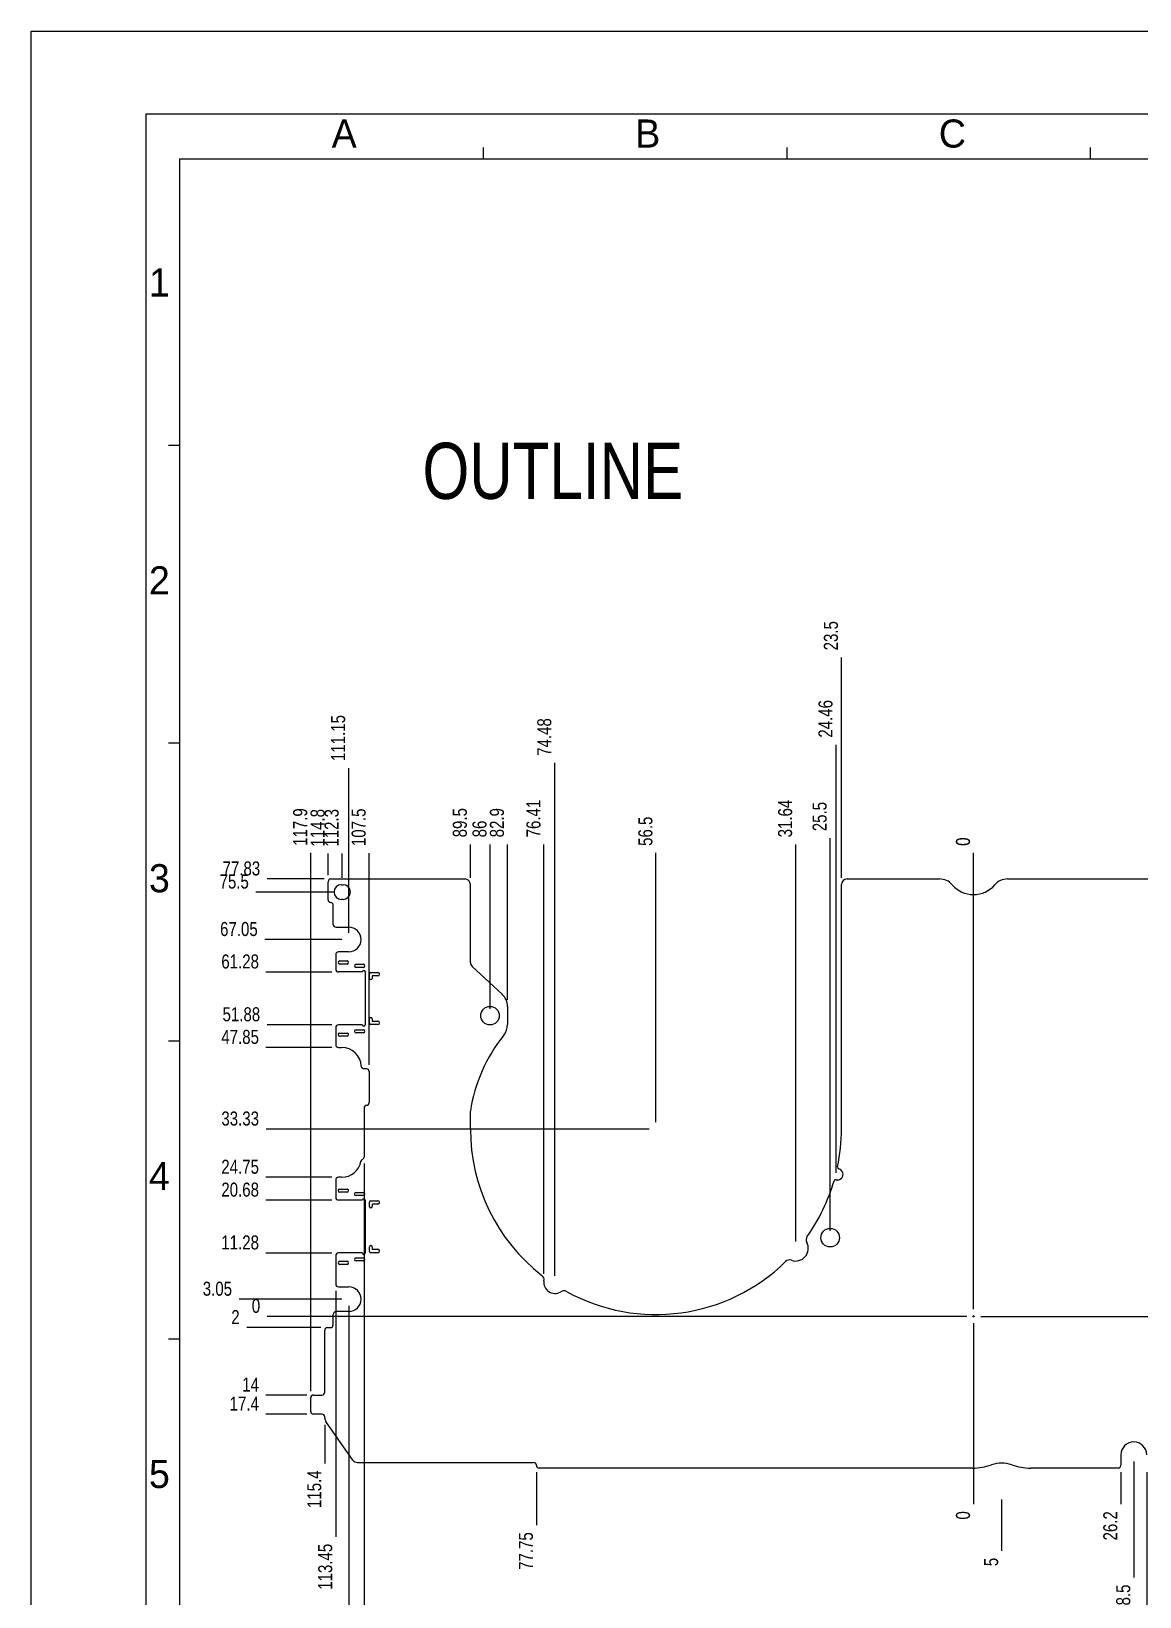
# Model space of a CAD drawing. Header units: millimetres. Extents: x 0 to 594, y 0 to 420.
# Drawn here: x 0 to 197.2, y 141.5 to 420 of the extents above; entities that cross this region are included whole.
import ezdxf

# ---------------------------------------------------------------- set-up
doc = ezdxf.new("R2010")
doc.units = ezdxf.units.MM
doc.header["$LTSCALE"] = 32.67
doc.layers.get('0').update_dxf_attribs({"linetype": 'CONTINUOUS'})
doc.styles.get("Standard").update_dxf_attribs({"font": 'txt', "width": 0.8})
doc.styles.add('TEXTSTYLE_2', font='txt')
doc.dimstyles.new('DIMSTYLE_4', dxfattribs={"dimtxt": 2.5, "dimasz": 3, "dimexe": 1.5, "dimexo": 1.2, "dimtad": 0, "dimtih": 1, "dimtoh": 1, "dimdsep": 46, "dimtxsty": 'STANDARD', "dimblk": '_FILLED', "dimblk1": '_FILLED', "dimblk2": '_FILLED', "dimcen": 0.09, "dimazin": 2, "dimtp": 0.01, "dimtm": 0.01, "dimtfac": 1, "dimtofl": 0, "dimtmove": 0, "dimatfit": 3, "dimldrblk": '_FILLED', "dimfxl": 1, "dimtolj": 1, "dimarcsym": 0})

# ---------------------------------------------------------------- blocks, each defined once
blk = doc.blocks.new('*D3')
at = {"color": 2, "linetype": 'CONTINUOUS'}
blk.add_line((51.5, 189.35), (38.31, 189.35), dxfattribs=at)
at = {"color": 2, "linetype": 'CONTINUOUS', "insert": (37.06, 192.47), "char_height": 2.5, "width": 2, "attachment_point": 3, "line_spacing_factor": 0.9}
blk.add_mtext('2', dxfattribs=at)
blk = doc.blocks.new('_FILLED')
at = {"color": 0, "linetype": 'BYBLOCK'}
blk.add_solid([(0, 0), (-1, 0.167), (-1, -0.167)], dxfattribs=at)
blk = doc.blocks.new('*D4')
at = {"color": 2, "linetype": 'CONTINUOUS'}
blk.add_line((166.4, 191.35), (41.96, 191.35), dxfattribs=at)
at = {"color": 2, "linetype": 'CONTINUOUS', "insert": (40.71, 194.47), "char_height": 2.5, "width": 2, "attachment_point": 3, "line_spacing_factor": 0.9}
blk.add_mtext('0', dxfattribs=at)
blk = doc.blocks.new('*D5')
at = {"color": 2, "linetype": 'CONTINUOUS'}
blk.add_line((49, 177.35), (41.74, 177.35), dxfattribs=at)
at = {"color": 2, "linetype": 'CONTINUOUS', "insert": (40.49, 180.47), "char_height": 2.5, "width": 4, "attachment_point": 3, "line_spacing_factor": 0.9}
blk.add_mtext('14', dxfattribs=at)
blk = doc.blocks.new('*D6')
at = {"color": 2, "linetype": 'CONTINUOUS'}
blk.add_line((49, 173.95), (41.74, 173.95), dxfattribs=at)
at = {"color": 2, "linetype": 'CONTINUOUS', "insert": (40.49, 177.07), "char_height": 2.5, "width": 8, "attachment_point": 3, "line_spacing_factor": 0.9}
blk.add_mtext('17.4', dxfattribs=at)
blk = doc.blocks.new('*D7')
at = {"color": 2, "linetype": 'CONTINUOUS'}
blk.add_line((53.45, 202.62), (41.74, 202.62), dxfattribs=at)
at = {"color": 2, "linetype": 'CONTINUOUS', "insert": (40.49, 205.75), "char_height": 2.5, "width": 10, "attachment_point": 3, "line_spacing_factor": 0.9}
blk.add_mtext('11.28', dxfattribs=at)
blk = doc.blocks.new('*D8')
at = {"color": 2, "linetype": 'CONTINUOUS'}
blk.add_line((53.45, 212.02), (41.74, 212.02), dxfattribs=at)
at = {"color": 2, "linetype": 'CONTINUOUS', "insert": (40.49, 215.15), "char_height": 2.5, "width": 10, "attachment_point": 3, "line_spacing_factor": 0.9}
blk.add_mtext('20.68', dxfattribs=at)
blk = doc.blocks.new('*D9')
at = {"color": 2, "linetype": 'CONTINUOUS'}
blk.add_line((53.45, 216.1), (41.74, 216.1), dxfattribs=at)
at = {"color": 2, "linetype": 'CONTINUOUS', "insert": (40.49, 219.22), "char_height": 2.5, "width": 10, "attachment_point": 3, "line_spacing_factor": 0.9}
blk.add_mtext('24.75', dxfattribs=at)
blk = doc.blocks.new('*D10')
at = {"color": 2, "linetype": 'CONTINUOUS'}
blk.add_line((53.45, 239.2), (41.74, 239.2), dxfattribs=at)
at = {"color": 2, "linetype": 'CONTINUOUS', "insert": (40.49, 242.32), "char_height": 2.5, "width": 10, "attachment_point": 3, "line_spacing_factor": 0.9}
blk.add_mtext('47.85', dxfattribs=at)
blk = doc.blocks.new('*D11')
at = {"color": 2, "linetype": 'CONTINUOUS'}
blk.add_line((53.45, 252.62), (41.74, 252.62), dxfattribs=at)
at = {"color": 2, "linetype": 'CONTINUOUS', "insert": (40.49, 255.75), "char_height": 2.5, "width": 10, "attachment_point": 3, "line_spacing_factor": 0.9}
blk.add_mtext('61.28', dxfattribs=at)
blk = doc.blocks.new('*D12')
at = {"color": 2, "linetype": 'CONTINUOUS'}
blk.add_line((53.45, 243.22), (41.96, 243.22), dxfattribs=at)
at = {"color": 2, "linetype": 'CONTINUOUS', "insert": (40.71, 246.35), "char_height": 2.5, "width": 10, "attachment_point": 3, "line_spacing_factor": 0.9}
blk.add_mtext('51.88', dxfattribs=at)
blk = doc.blocks.new('*D13')
at = {"color": 2, "linetype": 'CONTINUOUS'}
blk.add_line((166.3, 191.35), (41.96, 191.35), dxfattribs=at)
at = {"color": 2, "linetype": 'CONTINUOUS', "insert": (40.71, 194.47), "char_height": 2.5, "width": 2, "attachment_point": 3, "line_spacing_factor": 0.9}
blk.add_mtext('0', dxfattribs=at)
blk = doc.blocks.new('*D14')
at = {"color": 6, "linetype": 'CONTINUOUS'}
blk.add_line((52.1, 269.18), (41.96, 269.18), dxfattribs=at)
at = {"color": 6, "linetype": 'CONTINUOUS', "insert": (40.71, 272.3), "char_height": 2.5, "width": 10, "attachment_point": 3, "line_spacing_factor": 0.9}
blk.add_mtext('77.83', dxfattribs=at)
blk = doc.blocks.new('*D15')
at = {"color": 2, "linetype": 'CONTINUOUS'}
blk.add_line((277.4, 269.18), (283.66, 269.18), dxfattribs=at)
at = {"color": 2, "linetype": 'CONTINUOUS', "insert": (284.91, 272.3), "char_height": 2.5, "width": 10, "attachment_point": 1, "line_spacing_factor": 0.9}
blk.add_mtext('77.83', dxfattribs=at)
blk = doc.blocks.new('*D16')
at = {"color": 2, "linetype": 'CONTINUOUS'}
blk.add_line((168.9, 191.35), (285.58, 191.35), dxfattribs=at)
at = {"color": 2, "linetype": 'CONTINUOUS', "insert": (286.83, 194.47), "char_height": 2.5, "width": 2, "attachment_point": 1, "line_spacing_factor": 0.9}
blk.add_mtext('0', dxfattribs=at)
blk = doc.blocks.new('*D23')
at = {"color": 2, "linetype": 'CONTINUOUS'}
blk.add_line((276, 236.65), (276, 285.56), dxfattribs=at)
at = {"color": 2, "linetype": 'CONTINUOUS', "insert": (272.87, 286.81), "char_height": 2.5, "width": 10, "attachment_point": 1, "rotation": 90, "line_spacing_factor": 0.9}
blk.add_mtext('108.4', dxfattribs=at)
blk = doc.blocks.new('*D24')
at = {"color": 2, "linetype": 'CONTINUOUS'}
blk.add_line((167.6, 192.65), (167.6, 273.81), dxfattribs=at)
at = {"color": 2, "linetype": 'CONTINUOUS', "insert": (164.47, 275.06), "char_height": 2.5, "width": 2, "attachment_point": 1, "rotation": 90, "line_spacing_factor": 0.9}
blk.add_mtext('0', dxfattribs=at)
blk = doc.blocks.new('*D25')
at = {"color": 2, "linetype": 'CONTINUOUS'}
blk.add_line((275.1, 227), (275.1, 273.77), dxfattribs=at)
at = {"color": 2, "linetype": 'CONTINUOUS', "insert": (271.97, 275.02), "char_height": 2.5, "width": 10, "attachment_point": 1, "rotation": 90, "line_spacing_factor": 0.9}
blk.add_mtext('107.5', dxfattribs=at)
blk = doc.blocks.new('*D26')
at = {"color": 2, "linetype": 'CONTINUOUS'}
blk.add_line((60.1, 236.1), (60.1, 273.77), dxfattribs=at)
at = {"color": 2, "linetype": 'CONTINUOUS', "insert": (56.97, 275.02), "char_height": 2.5, "width": 10, "attachment_point": 1, "rotation": 90, "line_spacing_factor": 0.9}
blk.add_mtext('107.5', dxfattribs=at)
blk = doc.blocks.new('*D27')
at = {"color": 2, "linetype": 'CONTINUOUS'}
blk.add_line((49.7, 178.05), (49.7, 273.82), dxfattribs=at)
at = {"color": 2, "linetype": 'CONTINUOUS', "insert": (46.57, 275.07), "char_height": 2.5, "width": 10, "attachment_point": 1, "rotation": 90, "line_spacing_factor": 0.9}
blk.add_mtext('117.9', dxfattribs=at)
blk = doc.blocks.new('*D28')
at = {"color": 2, "linetype": 'CONTINUOUS'}
blk.add_line((59.2, 218.55), (59.2, 120.7), dxfattribs=at)
at = {"color": 2, "linetype": 'CONTINUOUS', "insert": (56.07, 119.45), "char_height": 2.5, "width": 10, "attachment_point": 3, "rotation": 90, "line_spacing_factor": 0.9}
blk.add_mtext('108.4', dxfattribs=at)
blk = doc.blocks.new('*D29')
at = {"color": 2, "linetype": 'CONTINUOUS'}
blk.add_line((167.6, 190.05), (167.6, 157.93), dxfattribs=at)
at = {"color": 2, "linetype": 'CONTINUOUS', "insert": (164.47, 156.68), "char_height": 2.5, "width": 2, "attachment_point": 3, "rotation": 90, "line_spacing_factor": 0.9}
blk.add_mtext('0', dxfattribs=at)
blk = doc.blocks.new('*D30')
at = {"color": 2, "linetype": 'CONTINUOUS'}
blk.add_line((54.15, 195.9), (54.15, 152.13), dxfattribs=at)
at = {"color": 2, "linetype": 'CONTINUOUS', "insert": (51.02, 150.88), "char_height": 2.5, "width": 12, "attachment_point": 3, "rotation": 90, "line_spacing_factor": 0.9}
blk.add_mtext('113.45', dxfattribs=at)
blk = doc.blocks.new('*D31')
at = {"color": 2, "linetype": 'CONTINUOUS'}
blk.add_line((52.2, 172.03), (52.2, 165.19), dxfattribs=at)
at = {"color": 2, "linetype": 'CONTINUOUS', "insert": (49.07, 163.94), "char_height": 2.5, "width": 10, "attachment_point": 3, "rotation": 90, "line_spacing_factor": 0.9}
blk.add_mtext('115.4', dxfattribs=at)
blk = doc.blocks.new('*D32')
at = {"color": 2, "linetype": 'CONTINUOUS'}
blk.add_line((193.8, 163.65), (193.8, 157.93), dxfattribs=at)
at = {"color": 2, "linetype": 'CONTINUOUS', "insert": (190.67, 156.68), "char_height": 2.5, "width": 8, "attachment_point": 3, "rotation": 90, "line_spacing_factor": 0.9}
blk.add_mtext('26.2', dxfattribs=at)
blk = doc.blocks.new('*D33')
at = {"color": 2, "linetype": 'CONTINUOUS'}
blk.add_line((198.4, 163.65), (198.4, 134.26), dxfattribs=at)
at = {"color": 2, "linetype": 'CONTINUOUS', "insert": (195.27, 133.01), "char_height": 2.5, "width": 8, "attachment_point": 3, "rotation": 90, "line_spacing_factor": 0.9}
blk.add_mtext('30.8', dxfattribs=at)
blk = doc.blocks.new('*D34')
at = {"color": 2, "linetype": 'CONTINUOUS'}
blk.add_line((283, 165.15), (283, 112.04), dxfattribs=at)
at = {"color": 2, "linetype": 'CONTINUOUS', "insert": (279.87, 110.79), "char_height": 2.5, "width": 10, "attachment_point": 3, "rotation": 90, "line_spacing_factor": 0.9}
blk.add_mtext('115.4', dxfattribs=at)
blk = doc.blocks.new('*D35')
at = {"color": 2, "linetype": 'CONTINUOUS'}
blk.add_line((281.5, 188.65), (281.5, 125.76), dxfattribs=at)
at = {"color": 2, "linetype": 'CONTINUOUS', "insert": (278.37, 124.51), "char_height": 2.5, "width": 10, "attachment_point": 3, "rotation": 90, "line_spacing_factor": 0.9}
blk.add_mtext('113.9', dxfattribs=at)
blk = doc.blocks.new('*D36')
at = {"color": 2, "linetype": 'CONTINUOUS'}
blk.add_line((281.05, 197), (281.05, 140.52), dxfattribs=at)
at = {"color": 2, "linetype": 'CONTINUOUS', "insert": (277.92, 139.27), "char_height": 2.5, "width": 12, "attachment_point": 3, "rotation": 90, "line_spacing_factor": 0.9}
blk.add_mtext('113.45', dxfattribs=at)
blk = doc.blocks.new('*D45')
at = {"color": 6, "linetype": 'CONTINUOUS'}
blk.add_line((53.95, 266.85), (39.94, 266.85), dxfattribs=at)
at = {"color": 6, "linetype": 'CONTINUOUS', "insert": (38.69, 269.97), "char_height": 2.5, "width": 8, "attachment_point": 3, "line_spacing_factor": 0.9}
blk.add_mtext('75.5', dxfattribs=at)
blk = doc.blocks.new('*D46')
at = {"color": 6, "linetype": 'CONTINUOUS'}
blk.add_line((166.3, 191.35), (41.95, 191.35), dxfattribs=at)
at = {"color": 6, "linetype": 'CONTINUOUS', "insert": (40.7, 194.47), "char_height": 2.5, "width": 2, "attachment_point": 3, "line_spacing_factor": 0.9}
blk.add_mtext('0', dxfattribs=at)
blk = doc.blocks.new('*D47')
at = {"color": 6, "linetype": 'CONTINUOUS'}
blk.add_line((55.25, 258.4), (41.52, 258.4), dxfattribs=at)
at = {"color": 6, "linetype": 'CONTINUOUS', "insert": (40.27, 261.52), "char_height": 2.5, "width": 10, "attachment_point": 3, "line_spacing_factor": 0.9}
blk.add_mtext('67.05', dxfattribs=at)
blk = doc.blocks.new('*D48')
at = {"color": 6, "linetype": 'CONTINUOUS'}
blk.add_line((55.25, 194.4), (36.95, 194.4), dxfattribs=at)
at = {"color": 6, "linetype": 'CONTINUOUS', "insert": (35.7, 197.52), "char_height": 2.5, "width": 8, "attachment_point": 3, "line_spacing_factor": 0.9}
blk.add_mtext('3.05', dxfattribs=at)
blk = doc.blocks.new('*D49')
at = {"color": 2, "linetype": 'CONTINUOUS'}
blk.add_line((52.8, 269.88), (52.8, 273.68), dxfattribs=at)
at = {"color": 2, "linetype": 'CONTINUOUS', "insert": (49.67, 274.93), "char_height": 2.5, "width": 10, "attachment_point": 1, "rotation": 90, "line_spacing_factor": 0.9}
blk.add_mtext('114.8', dxfattribs=at)
blk = doc.blocks.new('*D50')
at = {"color": 2, "linetype": 'CONTINUOUS'}
blk.add_line((167.6, 192.65), (167.6, 273.82), dxfattribs=at)
at = {"color": 2, "linetype": 'CONTINUOUS', "insert": (164.47, 275.07), "char_height": 2.5, "width": 2, "attachment_point": 1, "rotation": 90, "line_spacing_factor": 0.9}
blk.add_mtext('0', dxfattribs=at)
blk = doc.blocks.new('*D51')
at = {"color": 6, "linetype": 'CONTINUOUS'}
blk.add_line((56.45, 259.6), (56.45, 288.91), dxfattribs=at)
at = {"color": 6, "linetype": 'CONTINUOUS', "insert": (53.32, 290.16), "char_height": 2.5, "width": 12, "attachment_point": 1, "rotation": 90, "line_spacing_factor": 0.9}
blk.add_mtext('111.15', dxfattribs=at)
blk = doc.blocks.new('*D52')
at = {"color": 2, "linetype": 'CONTINUOUS'}
blk.add_line((55.3, 269.35), (55.3, 273.68), dxfattribs=at)
at = {"color": 2, "linetype": 'CONTINUOUS', "insert": (52.17, 274.93), "char_height": 2.5, "width": 10, "attachment_point": 1, "rotation": 90, "line_spacing_factor": 0.9}
blk.add_mtext('112.3', dxfattribs=at)
blk = doc.blocks.new('*D53')
at = {"color": 2, "linetype": 'CONTINUOUS'}
blk.add_line((167.6, 190.15), (167.6, 157.93), dxfattribs=at)
at = {"color": 2, "linetype": 'CONTINUOUS', "insert": (164.47, 156.68), "char_height": 2.5, "width": 2, "attachment_point": 3, "rotation": 90, "line_spacing_factor": 0.9}
blk.add_mtext('0', dxfattribs=at)
blk = doc.blocks.new('*D54')
at = {"color": 2, "linetype": 'CONTINUOUS'}
blk.add_line((89.85, 163.65), (89.85, 154.19), dxfattribs=at)
at = {"color": 2, "linetype": 'CONTINUOUS', "insert": (86.72, 152.94), "char_height": 2.5, "width": 10, "attachment_point": 3, "rotation": 90, "line_spacing_factor": 0.9}
blk.add_mtext('77.75', dxfattribs=at)
blk = doc.blocks.new('*D55')
at = {"color": 6, "linetype": 'CONTINUOUS'}
blk.add_line((56.45, 193.2), (56.45, 136.69), dxfattribs=at)
at = {"color": 6, "linetype": 'CONTINUOUS', "insert": (53.32, 135.44), "char_height": 2.5, "width": 12, "attachment_point": 3, "rotation": 90, "line_spacing_factor": 0.9}
blk.add_mtext('111.15', dxfattribs=at)
blk = doc.blocks.new('*D56')
at = {"color": 2, "linetype": 'CONTINUOUS'}
blk.add_line((172.6, 158.75), (172.6, 149.64), dxfattribs=at)
at = {"color": 2, "linetype": 'CONTINUOUS', "insert": (169.47, 148.39), "char_height": 2.5, "width": 2, "attachment_point": 3, "rotation": 90, "line_spacing_factor": 0.9}
blk.add_mtext('5', dxfattribs=at)
blk = doc.blocks.new('*D57')
at = {"color": 2, "linetype": 'CONTINUOUS'}
blk.add_line((246.35, 162.65), (246.35, 154.19), dxfattribs=at)
at = {"color": 2, "linetype": 'CONTINUOUS', "insert": (243.22, 152.94), "char_height": 2.5, "width": 10, "attachment_point": 3, "rotation": 90, "line_spacing_factor": 0.9}
blk.add_mtext('78.75', dxfattribs=at)
blk = doc.blocks.new('*D58')
at = {"color": 2, "linetype": 'CONTINUOUS'}
blk.add_line((273, 162.65), (273, 154.19), dxfattribs=at)
at = {"color": 2, "linetype": 'CONTINUOUS', "insert": (269.87, 152.94), "char_height": 2.5, "width": 10, "attachment_point": 3, "rotation": 90, "line_spacing_factor": 0.9}
blk.add_mtext('105.4', dxfattribs=at)
blk = doc.blocks.new('*D59')
at = {"color": 2, "linetype": 'CONTINUOUS'}
blk.add_line((246.35, 162.65), (246.35, 154.19), dxfattribs=at)
at = {"color": 2, "linetype": 'CONTINUOUS', "insert": (243.22, 152.94), "char_height": 2.5, "width": 10, "attachment_point": 3, "rotation": 90, "line_spacing_factor": 0.9}
blk.add_mtext('78.75', dxfattribs=at)
blk = doc.blocks.new('*D60')
at = {"color": 6, "linetype": 'CONTINUOUS'}
blk.add_line((278.6, 194.3), (278.6, 154.19), dxfattribs=at)
at = {"color": 6, "linetype": 'CONTINUOUS', "insert": (275.47, 152.94), "char_height": 2.5, "width": 6, "attachment_point": 3, "rotation": 90, "line_spacing_factor": 0.9}
blk.add_mtext('111', dxfattribs=at)
blk = doc.blocks.new('*D61')
at = {"color": 2, "linetype": 'CONTINUOUS'}
blk.add_line((281.5, 267.15), (281.5, 309.33), dxfattribs=at)
at = {"color": 2, "linetype": 'CONTINUOUS', "insert": (278.37, 310.58), "char_height": 2.5, "width": 10, "attachment_point": 1, "rotation": 90, "line_spacing_factor": 0.9}
blk.add_mtext('113.9', dxfattribs=at)
blk = doc.blocks.new('*D62')
at = {"color": 2, "linetype": 'CONTINUOUS'}
blk.add_line((167.6, 192.65), (167.6, 273.81), dxfattribs=at)
at = {"color": 2, "linetype": 'CONTINUOUS', "insert": (164.47, 275.06), "char_height": 2.5, "width": 2, "attachment_point": 1, "rotation": 90, "line_spacing_factor": 0.9}
blk.add_mtext('0', dxfattribs=at)
blk = doc.blocks.new('*D63')
at = {"color": 2, "linetype": 'CONTINUOUS'}
blk.add_line((278.1, 264.4), (278.1, 297.86), dxfattribs=at)
at = {"color": 2, "linetype": 'CONTINUOUS', "insert": (274.97, 299.11), "char_height": 2.5, "width": 10, "attachment_point": 1, "rotation": 90, "line_spacing_factor": 0.9}
blk.add_mtext('110.5', dxfattribs=at)
blk = doc.blocks.new('*D64')
at = {"color": 2, "linetype": 'CONTINUOUS'}
blk.add_line((278.6, 259.55), (278.6, 309.4), dxfattribs=at)
at = {"color": 2, "linetype": 'CONTINUOUS', "insert": (275.47, 310.65), "char_height": 2.5, "width": 6, "attachment_point": 1, "rotation": 90, "line_spacing_factor": 0.9}
blk.add_mtext('111', dxfattribs=at)
blk = doc.blocks.new('*D71')
at = {"color": 2, "linetype": 'CONTINUOUS'}
blk.add_line((78.1, 269.38), (78.1, 275.33), dxfattribs=at)
at = {"color": 2, "linetype": 'CONTINUOUS', "insert": (74.97, 276.58), "char_height": 2.5, "width": 8, "attachment_point": 1, "rotation": 90, "line_spacing_factor": 0.9}
blk.add_mtext('89.5', dxfattribs=at)
blk = doc.blocks.new('*D72')
at = {"color": 2, "linetype": 'CONTINUOUS'}
blk.add_line((167.6, 192.65), (167.6, 273.83), dxfattribs=at)
at = {"color": 2, "linetype": 'CONTINUOUS', "insert": (164.47, 275.08), "char_height": 2.5, "width": 2, "attachment_point": 1, "rotation": 90, "line_spacing_factor": 0.9}
blk.add_mtext('0', dxfattribs=at)
blk = doc.blocks.new('*D73')
at = {"color": 2, "linetype": 'CONTINUOUS'}
blk.add_line((84.7, 247.67), (84.7, 275.33), dxfattribs=at)
at = {"color": 2, "linetype": 'CONTINUOUS', "insert": (81.57, 276.58), "char_height": 2.5, "width": 8, "attachment_point": 1, "rotation": 90, "line_spacing_factor": 0.9}
blk.add_mtext('82.9', dxfattribs=at)
blk = doc.blocks.new('*D74')
at = {"color": 2, "linetype": 'CONTINUOUS'}
blk.add_line((81.6, 246.05), (81.6, 275.33), dxfattribs=at)
at = {"color": 2, "linetype": 'CONTINUOUS', "insert": (78.47, 276.58), "char_height": 2.5, "width": 4, "attachment_point": 1, "rotation": 90, "line_spacing_factor": 0.9}
blk.add_mtext('86', dxfattribs=at)
blk = doc.blocks.new('*D75')
at = {"color": 2, "linetype": 'CONTINUOUS'}
blk.add_line((144.1, 269.38), (144.1, 308.6), dxfattribs=at)
at = {"color": 2, "linetype": 'CONTINUOUS', "insert": (140.97, 309.85), "char_height": 2.5, "width": 8, "attachment_point": 1, "rotation": 90, "line_spacing_factor": 0.9}
blk.add_mtext('23.5', dxfattribs=at)
blk = doc.blocks.new('*D76')
at = {"color": 2, "linetype": 'CONTINUOUS'}
blk.add_line((142.1, 206.55), (142.1, 276.42), dxfattribs=at)
at = {"color": 2, "linetype": 'CONTINUOUS', "insert": (138.97, 277.67), "char_height": 2.5, "width": 8, "attachment_point": 1, "rotation": 90, "line_spacing_factor": 0.9}
blk.add_mtext('25.5', dxfattribs=at)
blk = doc.blocks.new('*D77')
at = {"color": 2, "linetype": 'CONTINUOUS'}
blk.add_line((91.19, 198.89), (91.19, 275.33), dxfattribs=at)
at = {"color": 2, "linetype": 'CONTINUOUS', "insert": (88.06, 276.58), "char_height": 2.5, "width": 10, "attachment_point": 1, "rotation": 90, "line_spacing_factor": 0.9}
blk.add_mtext('76.41', dxfattribs=at)
blk = doc.blocks.new('*D78')
at = {"color": 2, "linetype": 'CONTINUOUS'}
blk.add_line((135.96, 204.65), (135.96, 275.33), dxfattribs=at)
at = {"color": 2, "linetype": 'CONTINUOUS', "insert": (132.83, 276.58), "char_height": 2.5, "width": 10, "attachment_point": 1, "rotation": 90, "line_spacing_factor": 0.9}
blk.add_mtext('31.64', dxfattribs=at)
blk = doc.blocks.new('*D79')
at = {"color": 2, "linetype": 'CONTINUOUS'}
blk.add_line((93.11, 198.57), (93.11, 289.84), dxfattribs=at)
at = {"color": 2, "linetype": 'CONTINUOUS', "insert": (89.99, 291.09), "char_height": 2.5, "width": 10, "attachment_point": 1, "rotation": 90, "line_spacing_factor": 0.9}
blk.add_mtext('74.48', dxfattribs=at)
blk = doc.blocks.new('*D80')
at = {"color": 2, "linetype": 'CONTINUOUS'}
blk.add_line((143.14, 216.86), (143.14, 293.07), dxfattribs=at)
at = {"color": 2, "linetype": 'CONTINUOUS', "insert": (140.01, 294.32), "char_height": 2.5, "width": 10, "attachment_point": 1, "rotation": 90, "line_spacing_factor": 0.9}
blk.add_mtext('24.46', dxfattribs=at)
blk = doc.blocks.new('*D81')
at = {"color": 2, "linetype": 'CONTINUOUS'}
blk.add_line((49.7, 178.05), (49.7, 273.81), dxfattribs=at)
at = {"color": 2, "linetype": 'CONTINUOUS', "insert": (46.57, 275.06), "char_height": 2.5, "width": 10, "attachment_point": 1, "rotation": 90, "line_spacing_factor": 0.9}
blk.add_mtext('117.9', dxfattribs=at)
blk = doc.blocks.new('*D82')
at = {"color": 2, "linetype": 'CONTINUOUS'}
blk.add_line((167.6, 192.65), (167.6, 273.81), dxfattribs=at)
at = {"color": 2, "linetype": 'CONTINUOUS', "insert": (164.47, 275.06), "char_height": 2.5, "width": 2, "attachment_point": 1, "rotation": 90, "line_spacing_factor": 0.9}
blk.add_mtext('0', dxfattribs=at)
blk = doc.blocks.new('*D83')
at = {"color": 2, "linetype": 'CONTINUOUS'}
blk.add_line((111.1, 225.88), (111.1, 273.81), dxfattribs=at)
at = {"color": 2, "linetype": 'CONTINUOUS', "insert": (107.97, 275.06), "char_height": 2.5, "width": 8, "attachment_point": 1, "rotation": 90, "line_spacing_factor": 0.9}
blk.add_mtext('56.5', dxfattribs=at)
blk = doc.blocks.new('*D84')
at = {"color": 2, "linetype": 'CONTINUOUS'}
blk.add_line((53.45, 202.62), (41.75, 202.62), dxfattribs=at)
at = {"color": 2, "linetype": 'CONTINUOUS', "insert": (40.5, 205.75), "char_height": 2.5, "width": 10, "attachment_point": 3, "line_spacing_factor": 0.9}
blk.add_mtext('11.28', dxfattribs=at)
blk = doc.blocks.new('*D85')
at = {"color": 2, "linetype": 'CONTINUOUS'}
blk.add_line((166.3, 191.35), (41.96, 191.35), dxfattribs=at)
at = {"color": 2, "linetype": 'CONTINUOUS', "insert": (40.71, 194.47), "char_height": 2.5, "width": 2, "attachment_point": 3, "line_spacing_factor": 0.9}
blk.add_mtext('0', dxfattribs=at)
blk = doc.blocks.new('*D86')
at = {"color": 2, "linetype": 'CONTINUOUS'}
blk.add_line((109.9, 224.68), (41.75, 224.68), dxfattribs=at)
at = {"color": 2, "linetype": 'CONTINUOUS', "insert": (40.5, 227.8), "char_height": 2.5, "width": 10, "attachment_point": 3, "line_spacing_factor": 0.9}
blk.add_mtext('33.33', dxfattribs=at)
blk = doc.blocks.new('*D87')
at = {"color": 2, "linetype": 'CONTINUOUS'}
blk.add_line((283.7, 189.35), (289, 189.35), dxfattribs=at)
at = {"color": 2, "linetype": 'CONTINUOUS', "insert": (290.25, 192.47), "char_height": 2.5, "width": 2, "attachment_point": 1, "line_spacing_factor": 0.9}
blk.add_mtext('2', dxfattribs=at)
blk = doc.blocks.new('*D88')
at = {"color": 2, "linetype": 'CONTINUOUS'}
blk.add_line((168.9, 191.35), (285.55, 191.35), dxfattribs=at)
at = {"color": 2, "linetype": 'CONTINUOUS', "insert": (286.8, 194.47), "char_height": 2.5, "width": 2, "attachment_point": 1, "line_spacing_factor": 0.9}
blk.add_mtext('0', dxfattribs=at)
blk = doc.blocks.new('*D92')
at = {"color": 2, "linetype": 'CONTINUOUS'}
blk.add_line((283, 165.15), (283, 112.03), dxfattribs=at)
at = {"color": 2, "linetype": 'CONTINUOUS', "insert": (279.87, 110.78), "char_height": 2.5, "width": 10, "attachment_point": 3, "rotation": 90, "line_spacing_factor": 0.9}
blk.add_mtext('115.4', dxfattribs=at)
blk = doc.blocks.new('*D93')
at = {"color": 2, "linetype": 'CONTINUOUS'}
blk.add_line((167.6, 190.05), (167.6, 157.93), dxfattribs=at)
at = {"color": 2, "linetype": 'CONTINUOUS', "insert": (164.47, 156.68), "char_height": 2.5, "width": 2, "attachment_point": 3, "rotation": 90, "line_spacing_factor": 0.9}
blk.add_mtext('0', dxfattribs=at)
blk = doc.blocks.new('*D94')
at = {"color": 2, "linetype": 'CONTINUOUS'}
blk.add_line((196.1, 165.5), (196.1, 144.88), dxfattribs=at)
at = {"color": 2, "linetype": 'CONTINUOUS', "insert": (192.97, 143.63), "char_height": 2.5, "width": 8, "attachment_point": 3, "rotation": 90, "line_spacing_factor": 0.9}
blk.add_mtext('28.5', dxfattribs=at)

msp = doc.modelspace()

# ---------------------------------------------------------------- linework, layer by layer
at = {"color": 4, "linetype": 'CONTINUOUS'}
for p, q in [((0, 0), (0, 420)), ((0, 420), (594, 420)), ((20.422, 20.309), (20.422, 405.309)), ((20.422, 405.309), (571.422, 405.309)), ((80.422, 397.309), (80.422, 399.309)), ((134.422, 397.309), (134.422, 399.309)), ((188.422, 397.309), (188.422, 399.309)), ((26.422, 28.309), (26.422, 397.309)), ((26.422, 397.309), (564.922, 397.309)), ((26.422, 346.309), (24.422, 346.309)), ((26.422, 293.309), (24.422, 293.309)), ((26.422, 240.309), (24.422, 240.309)), ((26.422, 187.309), (24.422, 187.309))]:
    msp.add_line(p, q, dxfattribs=at)
at = {"color": 7, "linetype": 'CONTINUOUS'}
for p, q in [((52.797, 265.479), (52.797, 268.679)), ((53.297, 269.179), (77.097, 269.179)), ((55.147, 268.149), (55.447, 268.149)), ((78.097, 254.336), (78.097, 268.179)), ((144.097, 224.679), (144.097, 268.179)), ((145.097, 269.179), (161.534, 269.179)), ((173.659, 269.179), (276.197, 269.179)), ((55.447, 265.549), (55.147, 265.549)), ((53.697, 261.099), (53.697, 264.494)), ((54.197, 260.599), (56.447, 260.599)), ((54.147, 255.699), (54.147, 253.124)), ((56.447, 256.199), (54.647, 256.199)), ((54.862, 254.594), (56.169, 254.594)), ((56.162, 254.044), (54.862, 254.044)), ((57.762, 253.994), (59.069, 253.994)), ((78.417, 253.602), (83.736, 248.669)), ((58.892, 252.624), (54.647, 252.624)), ((59.062, 253.444), (57.762, 253.444)), ((59.392, 252.624), (59.392, 243.224)), ((60.162, 251.494), (60.162, 252.289)), ((60.392, 252.519), (61.642, 252.519)), ((60.612, 251.919), (60.612, 251.494)), ((61.642, 251.919), (60.612, 251.919)), ((84.697, 246.47), (84.697, 243.254)), ((54.147, 242.724), (54.147, 239.699)), ((58.892, 243.224), (54.647, 243.224)), ((57.762, 242.354), (59.062, 242.354)), ((60.162, 243.509), (60.162, 244.304)), ((61.642, 243.279), (60.392, 243.279)), ((60.612, 244.304), (60.612, 243.879)), ((60.612, 243.879), (61.642, 243.879)), ((54.862, 241.754), (56.162, 241.754)), ((56.169, 241.204), (54.862, 241.204)), ((59.069, 241.804), (57.762, 241.804)), ((54.647, 239.199), (55.197, 239.199)), ((59.597, 235.399), (59.192, 235.399)), ((60.097, 234.899), (60.097, 229.399)), ((59.197, 228.404), (59.197, 219.749)), ((78.097, 224.679), (78.097, 227.864)), ((54.147, 215.599), (54.147, 212.524)), ((55.197, 216.099), (54.647, 216.099)), ((58.892, 212.024), (54.647, 212.024)), ((54.862, 213.994), (56.169, 213.994)), ((56.162, 213.444), (54.862, 213.444)), ((57.762, 213.394), (59.069, 213.394)), ((59.062, 212.844), (57.762, 212.844)), ((59.392, 212.024), (59.392, 202.624)), ((60.162, 210.894), (60.162, 211.689)), ((60.392, 211.919), (61.642, 211.919)), ((60.612, 211.319), (60.612, 210.894)), ((61.642, 211.319), (60.612, 211.319)), ((60.162, 202.909), (60.162, 203.704)), ((60.612, 203.704), (60.612, 203.279)), ((54.147, 202.124), (54.147, 197.099)), ((58.892, 202.624), (54.647, 202.624)), ((54.862, 201.154), (56.162, 201.154)), ((56.169, 200.604), (54.862, 200.604)), ((57.762, 201.754), (59.062, 201.754)), ((59.069, 201.204), (57.762, 201.204)), ((61.642, 202.679), (60.392, 202.679)), ((60.612, 203.279), (61.642, 203.279)), ((54.647, 196.599), (56.447, 196.599)), ((56.447, 192.199), (54.197, 192.199)), ((53.697, 189.849), (53.697, 191.699)), ((52.197, 177.849), (52.197, 188.849)), ((52.697, 189.349), (53.197, 189.349)), ((49.697, 174.449), (49.697, 176.849)), ((50.197, 177.349), (51.697, 177.349)), ((51.697, 173.949), (50.197, 173.949)), ((52.197, 173.233), (52.197, 173.449)), ((57.198, 165.776), (52.377, 172.66)), ((58.017, 165.349), (89.347, 165.349)), ((167.427, 164.349), (90.347, 164.349)), ((193.297, 164.349), (177.767, 164.349)), ((193.797, 166.699), (193.797, 164.849))]:
    msp.add_line(p, q, dxfattribs=at)
at = {"color": 40, "linetype": 'CONTINUOUS'}
for p, q in [((167.697, 191.349), (167.497, 191.349)), ((167.597, 191.449), (167.597, 191.249))]:
    msp.add_line(p, q, dxfattribs=at)
at = {"color": 7, "linetype": 'CONTINUOUS'}
for centre, radius in [((81.597, 244.849), 1.65), ((142.097, 205.349), 1.65), ((167.597, 191.349), 0.1)]:
    msp.add_circle(centre, radius, dxfattribs=at)
for centre, radius, start, end in [((53.297, 268.679), 0.5, 90, 180), ((55.147, 266.849), 1.3, 90, 270), ((55.447, 266.849), 1.3, 270, 90), ((77.097, 268.179), 1, 0, 90), ((145.097, 268.179), 1, 90, 180), ((161.534, 266.179), 3, 40.73036, 90), ((167.597, 271.399), 5, 220.73036, 319.26964), ((173.659, 266.179), 3, 90, 139.26964), ((53.297, 265.479), 0.5, 180, 264.26083), ((53.197, 264.484), 0.5, 0, 84.26083), ((54.197, 261.099), 0.5, 180, 270), ((56.447, 258.399), 2.2, 270, 90), ((54.647, 255.699), 0.5, 90, 180), ((54.862, 254.319), 0.275, 90, 270), ((56.162, 254.319), 0.275, 270, 88.44336), ((57.762, 253.719), 0.275, 90, 270), ((59.062, 253.719), 0.275, 270, 88.44336), ((79.097, 254.336), 1, 180, 227.16), ((54.647, 253.124), 0.5, 180, 270), ((59.142, 252.624), 0.25, 0, 180), ((60.392, 252.289), 0.23, 90, 180), ((60.387, 251.494), 0.225, 180, 360), ((61.642, 252.219), 0.3, 270, 90), ((81.697, 246.47), 3, 0, 47.16), ((54.647, 242.724), 0.5, 90, 180), ((57.762, 242.079), 0.275, 90, 270), ((59.142, 243.224), 0.25, 180, 360), ((59.062, 242.079), 0.275, 271.55664, 90), ((60.387, 244.304), 0.225, 0, 180), ((60.392, 243.509), 0.23, 180, 270), ((61.642, 243.579), 0.3, 270, 90), ((81.697, 243.254), 3, 321.35888, 360), ((54.647, 239.699), 0.5, 180, 270), ((54.862, 241.479), 0.275, 90, 270), ((56.162, 241.479), 0.275, 271.55664, 90), ((106.457, 223.459), 28.7, 141.35888, 171.17193), ((55.197, 235.699), 3.5, 2.86598, 90), ((59.192, 235.899), 0.5, 182.86598, 270), ((59.597, 234.899), 0.5, 0, 90), ((59.697, 228.404), 0.5, 95.73917, 180), ((59.597, 229.399), 0.5, 275.73917, 360), ((111.097, 224.679), 33, 180, 232.08233), ((111.097, 224.679), 33, 348.23734, 360), ((55.197, 219.599), 3.5, 270, 349.14052), ((59.125, 218.846), 0.5, 115.36408, 169.14052), ((58.697, 219.749), 0.5, 295.36408, 360), ((143.393, 216.627), 1, 255.18021, 76.81979), ((143.697, 217.891), 0.3, 168.23734, 255.21541), ((54.647, 215.599), 0.5, 90, 180), ((111.097, 224.679), 33, 324.61671, 343.76266), ((143.068, 215.368), 0.3, 76.78459, 163.76266), ((54.647, 212.524), 0.5, 180, 270), ((54.862, 213.719), 0.275, 90, 270), ((56.162, 213.719), 0.275, 270, 88.44336), ((57.762, 213.119), 0.275, 90, 270), ((59.142, 212.024), 0.25, 0, 180), ((59.062, 213.119), 0.275, 270, 88.44336), ((60.392, 211.689), 0.23, 90, 180), ((61.642, 211.619), 0.3, 270, 90), ((60.387, 210.894), 0.225, 180, 360), ((60.387, 203.704), 0.225, 0, 180), ((135.958, 203.446), 2.25, 250.591, 28.409), ((138.817, 204.992), 1, 144.61671, 208.409), ((54.647, 202.124), 0.5, 90, 180), ((54.862, 200.879), 0.275, 90, 270), ((56.162, 200.879), 0.275, 271.55664, 90), ((57.762, 201.479), 0.275, 90, 270), ((59.142, 202.624), 0.25, 180, 360), ((59.062, 201.479), 0.275, 271.55664, 90), ((60.392, 202.909), 0.23, 180, 270), ((61.642, 202.979), 0.3, 270, 90), ((111.097, 224.679), 33, 241.17767, 314.38329), ((134.878, 200.38), 1, 70.591, 134.38329), ((90.203, 197.857), 1, 350.58929, 52.08233), ((54.647, 197.099), 0.5, 180, 270), ((56.447, 194.399), 2.2, 270, 90), ((93.113, 197.375), 1.95, 170.58929, 302.67071), ((94.705, 194.891), 1, 61.17767, 122.67071), ((54.197, 191.699), 0.5, 90, 180), ((53.197, 189.849), 0.5, 270, 360), ((52.697, 188.849), 0.5, 90, 180), ((50.197, 176.849), 0.5, 90, 180), ((51.697, 177.849), 0.5, 270, 360), ((50.197, 174.449), 0.5, 180, 270), ((51.697, 173.449), 0.5, 0, 90), ((53.197, 173.233), 1, 180, 215), ((196.097, 166.699), 2.3, 0, 180), ((58.017, 166.349), 1, 215, 270), ((89.347, 164.849), 0.5, 0, 90), ((90.347, 164.849), 0.5, 180, 270), ((167.427, 174.349), 10, 270, 289.74992), ((172.597, 159.949), 5.3, 70.25008, 109.74992), ((177.767, 174.349), 10, 250.25008, 270), ((193.297, 164.849), 0.5, 270, 360)]:
    msp.add_arc(centre, radius, start, end, dxfattribs=at)

# ---------------------------------------------------------------- texts
at = {"color": 2, "linetype": 'CONTINUOUS', "char_height": 5, "width": 5, "attachment_point": 1, "line_spacing_factor": 0.9, "style": 'TEXTSTYLE_2'}
for s, insert in [('A', (53.422, 404.309)), ('B', (107.422, 404.309)), ('C', (161.422, 404.309)), ('1', (20.922, 377.809)), ('2', (20.922, 324.809)), ('3', (20.922, 271.809)), ('4', (20.922, 218.809)), ('5', (20.922, 165.809))]:
    msp.add_mtext(s, dxfattribs=dict(at, insert=insert))
at = {"color": 2, "linetype": 'CONTINUOUS', "insert": (69.582, 346.793), "char_height": 10, "width": 56, "attachment_point": 1, "line_spacing_factor": 0.9}
msp.add_mtext('OUTLINE', dxfattribs=at)

# ---------------------------------------------------------------- dimensions: what is measured, and where the dimension line sits
at = {"color": 2, "linetype": 'CONTINUOUS'}
for feature_location, offset, dtype, origin, picture, middle in [((281.497, 267.149), (0, 42.18), 1, (167.597, 191.449), '*D61', (279.622, 315.829)), ((144.097, 269.379), (0, 39.22), 1, (167.597, 268.179), '*D75', (142.222, 313.912)), ((278.597, 259.549), (0, 49.852), 1, (167.597, 258.349), '*D64', (276.722, 313.651)), ((278.097, 264.399), (0, 33.465), 1, (167.597, 263.199), '*D63', (276.222, 304.427)), ((143.137, 216.86), (0, 76.208), 1, (167.597, 215.66), '*D80', (141.262, 299.318)), ((93.113, 198.575), (0, 91.269), 1, (167.597, 197.375), '*D79', (91.238, 296.156)), ((275.997, 236.649), (0, 48.912), 1, (167.597, 191.449), '*D23', (274.122, 292.124)), ((49.697, 178.049), (0, 95.767), 1, (167.597, 176.849), '*D27', (47.822, 280.316)), ((49.697, 178.049), (0, 95.766), 1, (167.597, 191.449), '*D81', (47.822, 280.315)), ((52.797, 269.879), (0, 3.804), 1, (167.597, 191.449), '*D49', (50.922, 280.246)), ((55.297, 269.349), (0, 4.334), 1, (167.597, 268.149), '*D52', (53.422, 280.246)), ((60.097, 236.099), (0, 37.676), 1, (167.597, 234.899), '*D26', (58.222, 280.337)), ((78.097, 269.379), (0, 5.956), 1, (167.597, 191.449), '*D71', (76.222, 280.585)), ((84.697, 247.67), (0, 27.665), 1, (167.597, 246.47), '*D73', (82.822, 280.522)), ((91.189, 198.893), (0, 76.441), 1, (167.597, 197.693), '*D77', (89.314, 281.335)), ((135.958, 204.646), (0, 70.689), 1, (167.597, 203.446), '*D78', (134.083, 281.647)), ((142.097, 206.549), (0, 69.873), 1, (167.597, 205.349), '*D76', (140.222, 281.734)), ((275.097, 226.999), (0, 46.776), 1, (167.597, 225.799), '*D25', (273.222, 280.337)), ((111.097, 225.879), (0, 47.936), 1, (167.597, 224.679), '*D83', (109.222, 279.128)), ((81.597, 246.049), (0, 29.286), 1, (167.597, 244.849), '*D74', (79.722, 278.522)), ((167.59661682, 192.649275316), (0, 81.178111782), 1, (167.59661682, 191.449275316), '*D72', (165.721620312, 276.077388655)), ((167.59661682, 192.649275316), (0, 81.165948252), 1, (167.59661682, 191.449275316), '*D50', (165.721620296, 276.065225126)), ((167.59661682, 192.649275316), (0, 81.165723583), 1, (167.59661682, 191.449275316), '*D82', (165.721613156, 276.065000456)), ((167.59661682, 192.649275316), (0, 81.161745292), 1, (167.59661682, 191.449275316), '*D62', (165.721622902, 276.061022165)), ((167.59661682, 192.649275316), (0, 81.160132348), 1, (167.59661682, 191.449275316), '*D24', (165.721605173, 276.059409222)), ((277.397, 269.179), (6.261, 0), 0, (167.697, 191.349), '*D15', (289.97, 271.054)), ((53.44661682, 252.624275317), (-11.705860208, 0), 0, (54.64661682, 191.349275316), '*D11', (35.553256794, 254.499279419)), ((53.44661682, 243.224275317), (-11.48744954, 0), 0, (167.69661682, 191.349275316), '*D12', (35.771668671, 245.09927655)), ((53.447, 239.199), (-11.706, 0), 0, (54.647, 191.349), '*D10', (35.553, 241.074)), ((109.897, 224.679), (-68.148, 0), 0, (111.097, 191.349), '*D86', (35.561, 226.554)), ((53.447, 216.099), (-11.706, 0), 0, (54.647, 191.349), '*D9', (35.553, 217.974)), ((59.197, 218.549), (0, -97.846), 1, (167.597, 191.449), '*D28', (57.322, 114.766)), ((53.44661682, 212.024275317), (-11.705860208, 0), 0, (54.64661682, 191.349275316), '*D8', (35.553256794, 213.899276093)), ((53.44661682, 202.624275317), (-11.705860208, 0), 0, (54.64661682, 191.349275316), '*D7', (35.803255737, 204.499273224)), ((53.44661682, 202.624275317), (-11.697816071, 0), 0, (167.69661682, 191.349275316), '*D84', (35.811300922, 204.499273224)), ((281.047, 196.999), (0, -56.477), 1, (167.597, 198.199), '*D36', (279.172, 133.585)), ((54.147, 195.899), (0, -43.769), 1, (167.597, 197.099), '*D30', (52.272, 145.193)), ((51.497, 189.349), (-13.191, 0), 0, (167.597, 191.349), '*D3', (36.056, 191.224)), ((166.39661682, 191.349275316), (-124.440382355, 0), 0, (167.59661682, 191.349275316), '*D4', (39.70623436, 193.224276581)), ((166.29661682, 191.349275316), (-124.340142895, 0), 0, (167.69661682, 191.349275316), '*D85', (39.706474548, 193.224276581)), ((166.29661682, 191.349275316), (-124.33744954, 0), 0, (167.69661682, 191.349275316), '*D13', (39.709166473, 193.224276581)), ((168.89661682, 191.349275316), (116.682013571, 0), 0, (167.69661682, 191.349275316), '*D16', (287.828629486, 193.224276581)), ((168.89661682, 191.349275316), (116.650706272, 0), 0, (167.69661682, 191.349275316), '*D88', (287.797323395, 193.224276581)), ((283.697, 189.349), (5.306, 0), 0, (167.697, 191.349), '*D87', (291.253, 191.224)), ((48.997, 173.949), (-7.256, 0), 0, (51.697, 191.349), '*D6', (36.803, 175.824)), ((48.997, 177.349), (-7.256, 0), 0, (50.197, 191.349), '*D5', (38.803, 179.224)), ((167.59661682, 190.049275316), (0, -32.116558021), 1, (167.59661682, 191.449275316), '*D29', (165.72162153, 155.682718853)), ((167.59661682, 190.049275316), (0, -32.118762271), 1, (167.59661682, 191.449275316), '*D93', (165.721619764, 155.680514603)), ((167.59661682, 190.149275316), (0, -32.217742904), 1, (167.59661682, 191.349275316), '*D53', (165.721614931, 155.68153397)), ((282.997, 165.149), (0, -53.115), 1, (167.597, 191.449), '*D92', (281.122, 106.097)), ((281.497, 188.649), (0, -62.889), 1, (167.597, 189.849), '*D35', (279.622, 119.76)), ((52.197, 172.033), (0, -6.848), 1, (167.597, 173.233), '*D31', (50.322, 159.248)), ((89.847, 163.649), (0, -9.461), 1, (167.597, 164.849), '*D54', (87.972, 148.001)), ((196.097, 165.499), (0, -20.623), 1, (167.597, 166.699), '*D94', (194.222, 139.689)), ((282.997, 165.149), (0, -53.109), 1, (167.597, 166.349), '*D34', (281.122, 106.103)), ((193.797, 163.649), (0, -5.717), 1, (167.597, 164.849), '*D32', (191.922, 152.683)), ((198.397, 163.649), (0, -29.387), 1, (167.597, 164.849), '*D33', (196.522, 129.075)), ((246.347, 162.649), (0, -8.461), 1, (167.597, 163.849), '*D57', (244.472, 148.001)), ((272.997, 162.649), (0, -8.461), 1, (167.597, 163.849), '*D58', (271.122, 148.251)), ((246.347, 162.649), (0, -8.461), 1, (167.597, 163.849), '*D59', (244.472, 148.001)), ((172.597, 158.749), (0, -9.107), 1, (167.597, 159.949), '*D56', (170.722, 147.455))]:
    dim = msp.add_ordinate_dim(feature_location=feature_location, offset=offset, dtype=dtype, origin=origin, dimstyle='DIMSTYLE_4', override={"dimtad": 1, "dimtih": 0, "dimtoh": 0}, dxfattribs=at)
    dim.commit()
    dim.dimension.update_dxf_attribs({"geometry": picture, "text_midpoint": middle})
at = {"color": 6, "linetype": 'CONTINUOUS'}
for feature_location, offset, dtype, origin, picture, middle in [((56.447, 259.599), (0, 29.311), 1, (167.597, 258.399), '*D51', (54.572, 296.472)), ((52.097, 269.179), (-10.137, 0), 0, (53.297, 191.349), '*D14', (35.772, 271.054)), ((53.947, 266.849), (-14.006, 0), 0, (167.497, 191.349), '*D45', (34.753, 268.724)), ((55.247, 258.399), (-13.73, 0), 0, (56.447, 191.349), '*D47', (35.329, 260.274)), ((55.247, 194.399), (-18.296, 0), 0, (56.447, 191.349), '*D48', (31.764, 196.274)), ((278.597, 194.299), (0, -40.111), 1, (167.597, 195.499), '*D60', (276.722, 149.939)), ((166.29661682, 191.349275316), (-124.34518225, 0), 0, (167.49661682, 191.349275316), '*D46', (39.70143512, 193.224276581)), ((56.447, 193.199), (0, -56.512), 1, (167.597, 194.399), '*D55', (54.572, 129.75))]:
    dim = msp.add_ordinate_dim(feature_location=feature_location, offset=offset, dtype=dtype, origin=origin, dimstyle='DIMSTYLE_4', override={"dimtad": 1, "dimtih": 0, "dimtoh": 0}, dxfattribs=at)
    dim.commit()
    dim.dimension.update_dxf_attribs({"geometry": picture, "text_midpoint": middle})

doc.saveas('drawing.dxf')
